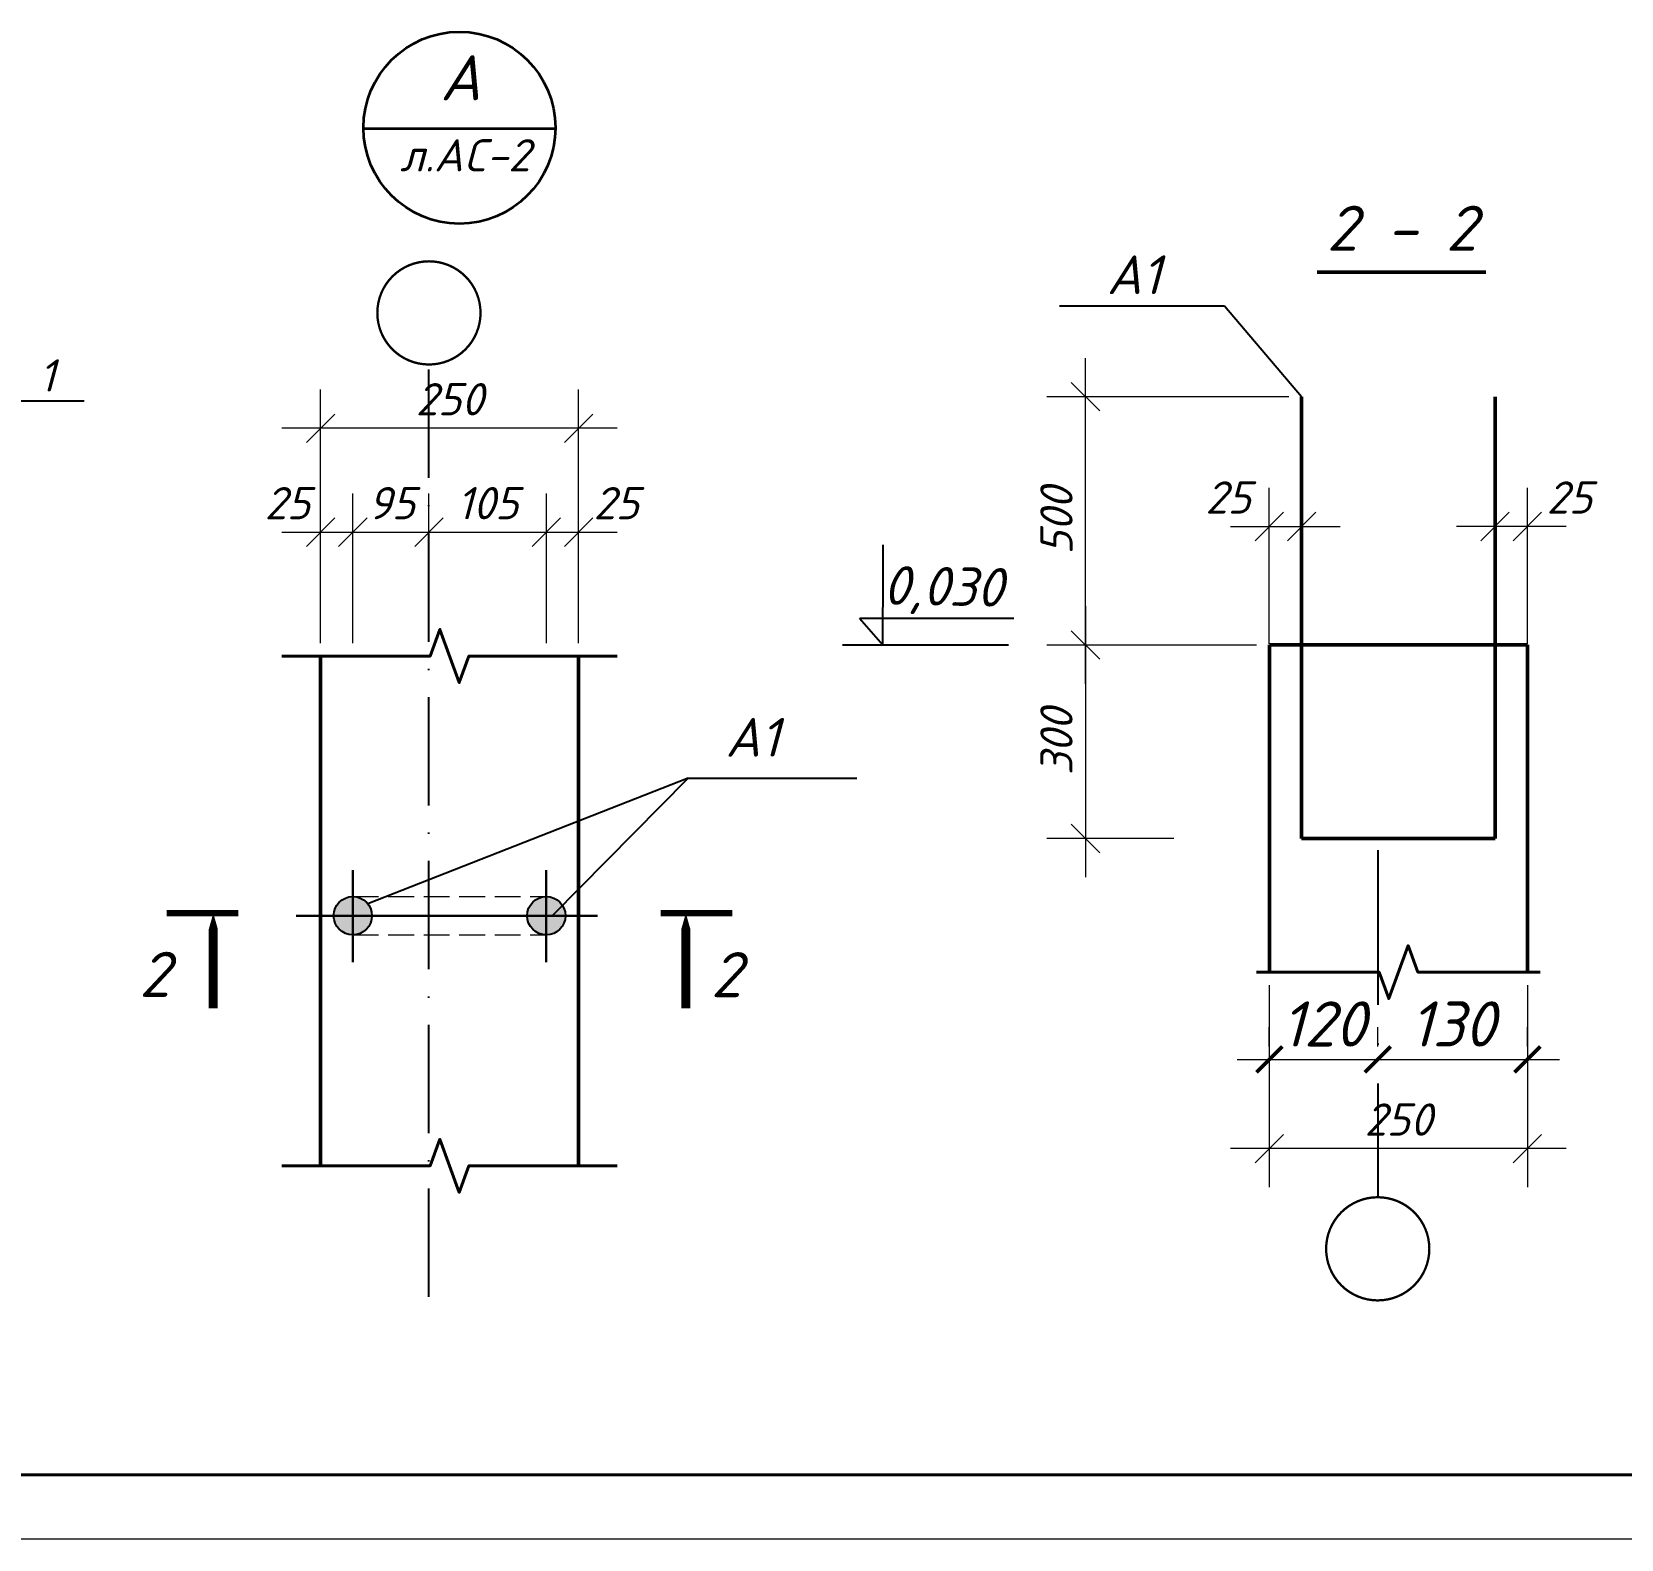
# Model space of a CAD drawing. Extents: x 108150 to 142535, y -18867 to -9422.
# Drawn here: x 141089.3 to 141212.5, y -16092.5 to -15975.6 of the extents above; entities that cross this region are included whole.
import ezdxf
from ezdxf.enums import TextEntityAlignment as Align

# ---------------------------------------------------------------- set-up
doc = ezdxf.new("R2010")
doc.units = 0
doc.header["$MEASUREMENT"] = 0
doc.header["$PDMODE"] = 32
doc.header["$PDSIZE"] = 0.6
doc.linetypes.add('ACAD_ISO10W100', pattern=[18, 12, -3, 0, -3])
doc.linetypes.add('JIS_02_4.0', pattern=[5.5, 4, -1.5])
for name, color, linetype in [('Armatura', 5, 'Continuous'), ('Osi', 5, 'ACAD_ISO10W100'), ('vsp_lin', 2, 'Continuous')]:
    doc.layers.add(name, color=color, linetype=linetype)
for name, color, linetype, lineweight in [('fundament', 5, 'Continuous', 50), ('Liniya', 8, 'Continuous', 30), ('stiki', 255, 'Continuous', 25), ('TABL', 242, 'Continuous', 40), ('vipuski', 7, 'Continuous', 50), ('Выносные', 8, 'Continuous', 15), ('Основные', 4, 'Continuous', 40), ('РАЗМЕРЫ', 8, 'Continuous', 30), ('Существующ', 7, 'Continuous', 15), ('Текст', 2, 'Continuous', 15)]:
    doc.layers.add(name, color=color, linetype=linetype, lineweight=lineweight)
doc.styles.add('GENERATED_STYLE_1', font='arial.ttf')
doc.styles.add('ГОСТ', font='isocpeur.ttf', dxfattribs={"oblique": 15, "height": 2.5})
doc.styles.add('ГОСТ 250', font='isocpeui.ttf', dxfattribs={"height": 250})
doc.styles.add('ГОСТ2.5', font='isocpeur.ttf', dxfattribs={"oblique": 15, "height": 2.5})
doc.styles.add('ГОСТ3.5', font='isocpeur.ttf', dxfattribs={"oblique": 15, "height": 3.5})
doc.dimstyles.new('100$0', dxfattribs={"dimtxt": 300, "dimasz": 200, "dimexe": 200, "dimexo": 200, "dimgap": 100, "dimtad": 1, "dimtxsty": 'Standard', "dimblk": 'OBLIQUE', "dimcen": -200, "dimclrd": 256, "dimclre": 256, "dimclrt": 256, "dimadec": 0, "dimazin": 0, "dimtfac": 1, "dimtmove": 0, "dimatfit": 1, "dimldrblk": 'OPEN90', "dimfxl": 1, "dimlwd": -1, "dimlwe": -1, "dimarcsym": 0})
doc.dimstyles.new('50', dxfattribs={"dimtxt": 3.5, "dimasz": 2, "dimexe": 2.5, "dimexo": 1, "dimgap": 1, "dimtad": 1, "dimdec": 0, "dimlfac": 50, "dimtxsty": 'ГОСТ3.5', "dimblk": 'ARCHTICK', "dimcen": 2.5, "dimdle": 2.5, "dimclrd": 256, "dimclre": 256, "dimclrt": 2, "dimadec": 3, "dimazin": 0, "dimtfac": 1, "dimtdec": 0, "dimtmove": 1, "dimatfit": 3, "dimldrblk": 'DOTSMALL', "dimfxl": 1, "dimlwd": -1, "dimlwe": -1, "dimarcsym": 0})

# ---------------------------------------------------------------- blocks, each defined once
blk = doc.blocks.new('_Oblique')
at = {"color": 0, "linetype": 'ByBlock', "lineweight": -2}
blk.add_line((-0.5, -0.5), (0.5, 0.5), dxfattribs=at)
blk = doc.blocks.new('*D4378')
at = {"layer": 'Defpoints', "color": 0, "lineweight": 0, "transparency": 16777216}
for p in [(141185.18, -16048.5), (141205.18, -16048.5), (141185.18, -16062.18)]:
    blk.add_point(p, dxfattribs=at)
at = {"layer": 'Существующ', "transparency": 16777216}
for p, q in [((141185.18, -16049.5), (141185.18, -16065.18)), ((141205.18, -16049.5), (141205.18, -16065.18)), ((141208.18, -16062.18), (141182.18, -16062.18))]:
    blk.add_line(p, q, dxfattribs=at)
at = {"layer": 'Существующ', "transparency": 16777216, "xscale": 2.2, "yscale": 2.2, "zscale": 2.2, "rotation": 180}
blk.add_blockref('_Oblique', (141185.18, -16062.18), dxfattribs=at)
at = {"layer": 'Существующ', "transparency": 16777216, "xscale": 2.2, "yscale": 2.2, "zscale": 2.2}
blk.add_blockref('_Oblique', (141205.18, -16062.18), dxfattribs=at)
at = {"layer": 'Существующ', "color": 2, "transparency": 16777216, "insert": (141195.18, -16059.93), "char_height": 2.5, "attachment_point": 5, "style": 'ГОСТ'}
blk.add_mtext('250', dxfattribs=at)
blk = doc.blocks.new('*D4379')
at = {"layer": 'Defpoints', "color": 0, "lineweight": 0, "transparency": 16777216}
for p in [(141202.68, -16013.95), (141202.68, -16024.05), (141205.18, -16024.05)]:
    blk.add_point(p, dxfattribs=at)
at = {"layer": 'Существующ', "transparency": 16777216}
for p, q in [((141202.68, -16023.05), (141202.68, -16010.95)), ((141205.18, -16023.05), (141205.18, -16010.95)), ((141208.18, -16013.95), (141199.68, -16013.95))]:
    blk.add_line(p, q, dxfattribs=at)
at = {"layer": 'Существующ', "transparency": 16777216, "xscale": 2.2, "yscale": 2.2, "zscale": 2.2, "rotation": 180}
blk.add_blockref('_Oblique', (141202.68, -16013.95), dxfattribs=at)
at = {"layer": 'Существующ', "transparency": 16777216, "xscale": 2.2, "yscale": 2.2, "zscale": 2.2}
blk.add_blockref('_Oblique', (141205.18, -16013.95), dxfattribs=at)
at = {"layer": 'Существующ', "color": 2, "transparency": 16777216, "insert": (141208.44, -16011.7), "char_height": 2.5, "attachment_point": 5, "style": 'ГОСТ'}
blk.add_mtext('25', dxfattribs=at)
blk = doc.blocks.new('*D4380')
at = {"layer": 'Defpoints', "color": 0, "lineweight": 0, "transparency": 16777216}
for p in [(141187.68, -16013.95), (141185.18, -16024.05), (141187.68, -16024.05)]:
    blk.add_point(p, dxfattribs=at)
at = {"layer": 'Существующ', "transparency": 16777216}
for p, q in [((141185.18, -16023.05), (141185.18, -16010.95)), ((141187.68, -16023.05), (141187.68, -16010.95)), ((141182.18, -16013.95), (141190.68, -16013.95))]:
    blk.add_line(p, q, dxfattribs=at)
at = {"layer": 'Существующ', "transparency": 16777216, "xscale": 2.2, "yscale": 2.2, "zscale": 2.2, "rotation": 180}
blk.add_blockref('_Oblique', (141185.18, -16013.95), dxfattribs=at)
at = {"layer": 'Существующ', "transparency": 16777216, "xscale": 2.2, "yscale": 2.2, "zscale": 2.2}
blk.add_blockref('_Oblique', (141187.68, -16013.95), dxfattribs=at)
at = {"layer": 'Существующ', "color": 2, "transparency": 16777216, "insert": (141181.99, -16011.7), "char_height": 2.5, "width": 5.1378, "attachment_point": 5, "style": 'ГОСТ'}
blk.add_mtext('25', dxfattribs=at)
blk = doc.blocks.new('*D4381')
at = {"layer": 'Defpoints', "color": 0, "lineweight": 0, "transparency": 16777216}
for p in [(141178.78, -16023.14), (141170.93, -16038.14), (141178.78, -16038.14)]:
    blk.add_point(p, dxfattribs=at)
at = {"layer": 'Существующ', "transparency": 16777216}
for p, q in [((141170.93, -16020.14), (141170.93, -16041.14)), ((141177.78, -16023.14), (141167.93, -16023.14)), ((141177.78, -16038.14), (141167.93, -16038.14))]:
    blk.add_line(p, q, dxfattribs=at)
at = {"layer": 'Существующ', "transparency": 16777216, "xscale": 2.2, "yscale": 2.2, "zscale": 2.2}
for p, rotation in [((141170.93, -16023.14), 90), ((141170.93, -16038.14), 270)]:
    blk.add_blockref('_Oblique', p, dxfattribs=dict(at, rotation=rotation))
at = {"layer": 'Существующ', "color": 2, "transparency": 16777216, "insert": (141168.68, -16030.64), "char_height": 2.5, "attachment_point": 5, "rotation": 90, "style": 'ГОСТ'}
blk.add_mtext('300', dxfattribs=at)
blk = doc.blocks.new('*D4447')
at = {"layer": 'Defpoints', "color": 0, "lineweight": 0, "transparency": 16777216}
for p in [(141170.93, -16003.89), (141187.68, -16003.89), (141185.18, -16023.14)]:
    blk.add_point(p, dxfattribs=at)
at = {"layer": 'Существующ', "transparency": 16777216}
for p, q in [((141170.93, -16026.14), (141170.93, -16000.89)), ((141186.68, -16003.89), (141167.93, -16003.89)), ((141184.18, -16023.14), (141167.93, -16023.14))]:
    blk.add_line(p, q, dxfattribs=at)
at = {"layer": 'Существующ', "transparency": 16777216, "xscale": 2.2, "yscale": 2.2, "zscale": 2.2}
for p, rotation in [((141170.93, -16003.89), 90), ((141170.93, -16023.14), 270)]:
    blk.add_blockref('_Oblique', p, dxfattribs=dict(at, rotation=rotation))
at = {"layer": 'Существующ', "color": 2, "transparency": 16777216, "insert": (141168.68, -16013.51), "char_height": 2.5, "attachment_point": 5, "rotation": 90, "style": 'ГОСТ'}
blk.add_mtext('500', dxfattribs=at)
blk = doc.blocks.new('Structural Grid Object_37')
at = {"layer": 'stiki', "color": 7, "linetype": 'Continuous', "const_width": 18}
blk.add_lwpolyline([(-400, 0, 1), (400, 0, 1)], format="xyb", close=True, dxfattribs=at)
at = {"layer": 'stiki', "color": 7, "style": 'GENERATED_STYLE_1'}
blk.add_attdef('mark', text='', height=3, dxfattribs=at).set_placement((0, 0), align=Align.TOP_LEFT)
blk = doc.blocks.new('*D4409')
at = {"layer": 'Defpoints', "color": 0, "lineweight": 0, "transparency": 16777216}
for p in [(141114.14, -16014.39), (141111.64, -16023.99), (141114.14, -16023.99)]:
    blk.add_point(p, dxfattribs=at)
at = {"layer": 'Существующ', "transparency": 16777216}
for p, q in [((141111.64, -16022.99), (141111.64, -16011.39)), ((141114.14, -16022.99), (141114.14, -16011.39)), ((141108.64, -16014.39), (141117.14, -16014.39))]:
    blk.add_line(p, q, dxfattribs=at)
at = {"layer": 'Существующ', "transparency": 16777216, "xscale": 2.2, "yscale": 2.2, "zscale": 2.2, "rotation": 180}
blk.add_blockref('_Oblique', (141111.64, -16014.39), dxfattribs=at)
at = {"layer": 'Существующ', "transparency": 16777216, "xscale": 2.2, "yscale": 2.2, "zscale": 2.2}
blk.add_blockref('_Oblique', (141114.14, -16014.39), dxfattribs=at)
at = {"layer": 'Существующ', "color": 2, "transparency": 16777216, "insert": (141109.07, -16012.14), "char_height": 2.5, "attachment_point": 5, "style": 'ГОСТ'}
blk.add_mtext('25', dxfattribs=at)
blk = doc.blocks.new('*D4410')
at = {"layer": 'Defpoints', "color": 0, "lineweight": 0, "transparency": 16777216}
for p in [(141120.04, -16014.39), (141120.04, -16020.57), (141114.14, -16023.99)]:
    blk.add_point(p, dxfattribs=at)
at = {"layer": 'Существующ', "transparency": 16777216}
for p, q in [((141114.14, -16022.99), (141114.14, -16011.39)), ((141120.04, -16019.57), (141120.04, -16011.39)), ((141111.14, -16014.39), (141123.04, -16014.39))]:
    blk.add_line(p, q, dxfattribs=at)
at = {"layer": 'Существующ', "transparency": 16777216, "xscale": 2.2, "yscale": 2.2, "zscale": 2.2, "rotation": 180}
blk.add_blockref('_Oblique', (141114.14, -16014.39), dxfattribs=at)
at = {"layer": 'Существующ', "transparency": 16777216, "xscale": 2.2, "yscale": 2.2, "zscale": 2.2}
blk.add_blockref('_Oblique', (141120.04, -16014.39), dxfattribs=at)
at = {"layer": 'Существующ', "color": 2, "transparency": 16777216, "insert": (141117.14, -16012.14), "char_height": 2.5, "attachment_point": 5, "style": 'ГОСТ'}
blk.add_mtext('95', dxfattribs=at)
blk = doc.blocks.new('*D4411')
at = {"layer": 'Defpoints', "color": 0, "lineweight": 0, "transparency": 16777216}
for p in [(141129.14, -16014.39), (141120.04, -16020.57), (141129.14, -16023.99)]:
    blk.add_point(p, dxfattribs=at)
at = {"layer": 'Существующ', "transparency": 16777216}
for p, q in [((141120.04, -16019.57), (141120.04, -16011.39)), ((141129.14, -16022.99), (141129.14, -16011.39)), ((141117.04, -16014.39), (141132.14, -16014.39))]:
    blk.add_line(p, q, dxfattribs=at)
at = {"layer": 'Существующ', "transparency": 16777216, "xscale": 2.2, "yscale": 2.2, "zscale": 2.2, "rotation": 180}
blk.add_blockref('_Oblique', (141120.04, -16014.39), dxfattribs=at)
at = {"layer": 'Существующ', "transparency": 16777216, "xscale": 2.2, "yscale": 2.2, "zscale": 2.2}
blk.add_blockref('_Oblique', (141129.14, -16014.39), dxfattribs=at)
at = {"layer": 'Существующ', "color": 2, "transparency": 16777216, "insert": (141124.59, -16012.14), "char_height": 2.5, "attachment_point": 5, "style": 'ГОСТ'}
blk.add_mtext('105', dxfattribs=at)
blk = doc.blocks.new('*D4412')
at = {"layer": 'Defpoints', "color": 0, "lineweight": 0, "transparency": 16777216}
for p in [(141131.64, -16014.39), (141129.14, -16023.99), (141131.64, -16023.99)]:
    blk.add_point(p, dxfattribs=at)
at = {"layer": 'Существующ', "transparency": 16777216}
for p, q in [((141129.14, -16022.99), (141129.14, -16011.39)), ((141131.64, -16022.99), (141131.64, -16011.39)), ((141126.14, -16014.39), (141134.64, -16014.39))]:
    blk.add_line(p, q, dxfattribs=at)
at = {"layer": 'Существующ', "transparency": 16777216, "xscale": 2.2, "yscale": 2.2, "zscale": 2.2, "rotation": 180}
blk.add_blockref('_Oblique', (141129.14, -16014.39), dxfattribs=at)
at = {"layer": 'Существующ', "transparency": 16777216, "xscale": 2.2, "yscale": 2.2, "zscale": 2.2}
blk.add_blockref('_Oblique', (141131.64, -16014.39), dxfattribs=at)
at = {"layer": 'Существующ', "color": 2, "transparency": 16777216, "insert": (141134.56, -16012.14), "char_height": 2.5, "attachment_point": 5, "style": 'ГОСТ'}
blk.add_mtext('25', dxfattribs=at)
blk = doc.blocks.new('*D4413')
at = {"layer": 'Defpoints', "color": 0, "lineweight": 0, "transparency": 16777216}
for p in [(141111.64, -16006.33), (141111.64, -16017.57), (141131.64, -16017.57)]:
    blk.add_point(p, dxfattribs=at)
at = {"layer": 'Существующ', "transparency": 16777216}
for p, q in [((141111.64, -16016.57), (141111.64, -16003.33)), ((141131.64, -16016.57), (141131.64, -16003.33)), ((141134.64, -16006.33), (141108.64, -16006.33))]:
    blk.add_line(p, q, dxfattribs=at)
at = {"layer": 'Существующ', "transparency": 16777216, "xscale": 2.2, "yscale": 2.2, "zscale": 2.2, "rotation": 180}
blk.add_blockref('_Oblique', (141111.64, -16006.33), dxfattribs=at)
at = {"layer": 'Существующ', "transparency": 16777216, "xscale": 2.2, "yscale": 2.2, "zscale": 2.2}
blk.add_blockref('_Oblique', (141131.64, -16006.33), dxfattribs=at)
at = {"layer": 'Существующ', "color": 2, "transparency": 16777216, "insert": (141121.64, -16004.08), "char_height": 2.5, "attachment_point": 5, "style": 'ГОСТ'}
blk.add_mtext('250', dxfattribs=at)
blk = doc.blocks.new('_ArchTick')
at = {"color": 0, "linetype": 'ByBlock', "const_width": 0.15}
blk.add_lwpolyline([(-0.5, -0.5), (0.5, 0.5)], dxfattribs=at)
blk = doc.blocks.new('*D4453')
at = {"layer": 'Defpoints', "color": 0, "lineweight": 0, "transparency": 16777216}
for p in [(141185.18, -16055.27), (141193.58, -16055.27), (141193.58, -16055.27)]:
    blk.add_point(p, dxfattribs=at)
at = {"layer": 'Существующ', "transparency": 16777216}
for p, q in [((141185.18, -16054.27), (141185.18, -16052.77)), ((141193.58, -16054.27), (141193.58, -16052.77)), ((141182.68, -16055.27), (141196.08, -16055.27))]:
    blk.add_line(p, q, dxfattribs=at)
at = {"layer": 'Существующ', "transparency": 16777216, "xscale": 2, "yscale": 2, "zscale": 2, "rotation": 180}
blk.add_blockref('_ArchTick', (141185.18, -16055.27), dxfattribs=at)
at = {"layer": 'Существующ', "transparency": 16777216, "xscale": 2, "yscale": 2, "zscale": 2}
blk.add_blockref('_ArchTick', (141193.58, -16055.27), dxfattribs=at)
at = {"layer": 'Существующ', "color": 2, "transparency": 16777216, "insert": (141189.38, -16052.52), "char_height": 3.5, "attachment_point": 5, "style": 'ГОСТ3.5'}
blk.add_mtext('120', dxfattribs=at)
blk = doc.blocks.new('_DotSmall')
at = {"color": 0, "linetype": 'ByBlock', "lineweight": 15, "const_width": 0.5}
blk.add_lwpolyline([(-0.0625, 0, 1), (0.0625, 0, 1)], format="xyb", close=True, dxfattribs=at)
blk = doc.blocks.new('*D4417')
at = {"layer": 'Defpoints', "color": 0, "lineweight": 0, "transparency": 16777216}
for p in [(141193.58, -16055.27), (141205.18, -16055.27), (141205.18, -16055.27)]:
    blk.add_point(p, dxfattribs=at)
at = {"layer": 'Существующ', "transparency": 16777216}
for p, q in [((141193.58, -16054.27), (141193.58, -16052.77)), ((141205.18, -16054.27), (141205.18, -16052.77)), ((141191.08, -16055.27), (141207.68, -16055.27))]:
    blk.add_line(p, q, dxfattribs=at)
at = {"layer": 'Существующ', "transparency": 16777216, "xscale": 2, "yscale": 2, "zscale": 2, "rotation": 180}
blk.add_blockref('_ArchTick', (141193.58, -16055.27), dxfattribs=at)
at = {"layer": 'Существующ', "transparency": 16777216, "xscale": 2, "yscale": 2, "zscale": 2}
blk.add_blockref('_ArchTick', (141205.18, -16055.27), dxfattribs=at)
at = {"layer": 'Существующ', "color": 2, "transparency": 16777216, "insert": (141199.38, -16052.52), "char_height": 3.5, "attachment_point": 5, "style": 'ГОСТ3.5'}
blk.add_mtext('130', dxfattribs=at)

msp = doc.modelspace()

# ---------------------------------------------------------------- hatches: boundary and pattern name
at = {"layer": 'Armatura'}
for points in [[(141114.1381, -16045.6169, 1), (141114.1381, -16042.6438, 1)], [(141129.1381, -16045.6169, -1), (141129.1381, -16042.6438, -1)]]:
    msp.add_hatch(color=256, dxfattribs=at).paths.add_polyline_path(points)

# ---------------------------------------------------------------- linework, layer by layer
at = {"color": 2}
for p, q in [((141155.238, -16020.2137), (141155.238, -16015.383)), ((141153.4186, -16021.0595), (141155.2215, -16023.1366)), ((141153.4264, -16021.0685), (141160.3786, -16021.0685)), ((141155.218, -16023.1366), (141155.218, -16020.2207)), ((141160.3786, -16021.0685), (141165.3875, -16021.0685))]:
    msp.add_line(p, q, dxfattribs=at)
at = {"ltscale": 0.5}
msp.add_lwpolyline([(141093.2881, -16004.2428), (141093.2881, -16004.2428), (141088.1273, -16004.2428)], dxfattribs=at)
at = {"layer": 'Armatura', "color": 6, "lineweight": 50}
for p, q in [((141187.6836, -16003.8858), (141187.6836, -16038.1366)), ((141202.6836, -16003.8858), (141202.6836, -16038.1366)), ((141187.6836, -16038.1366), (141202.6836, -16038.1366))]:
    msp.add_line(p, q, dxfattribs=at)
at = {"layer": 'Armatura'}
for centre in [(141114.1381, -16044.1304), (141129.1381, -16044.1304)]:
    msp.add_circle(centre, 1.4866, dxfattribs=at)
at = {"layer": 'fundament'}
for p, q in [((141185.1836, -16048.4984), (141185.1836, -16023.1366)), ((141185.1836, -16023.1366), (141205.1836, -16023.1366)), ((141205.1836, -16048.4984), (141205.1836, -16023.1366)), ((141111.6381, -16063.5196), (141111.6381, -16023.9942)), ((141131.6381, -16063.5196), (141131.6381, -16023.9942))]:
    msp.add_line(p, q, dxfattribs=at)
at = {"layer": 'Liniya', "lineweight": 35}
msp.add_line((141114.9615, -15983.0927), (141129.8429, -15983.0927), dxfattribs=at)
at = {"layer": 'Liniya'}
for p, q in [((141114.1381, -16047.7414), (141114.1381, -16040.5885)), ((141129.1381, -16047.7414), (141129.1381, -16040.5885)), ((141133.1088, -16044.1304), (141109.736, -16044.1304))]:
    msp.add_line(p, q, dxfattribs=at)
at = {"layer": 'Liniya', "lineweight": 35}
msp.add_circle((141122.4022, -15983.0342), 7.441, dxfattribs=at)
at = {"layer": 'Osi', "ltscale": 0.7}
msp.add_line((141120.0381, -16073.6848), (141120.0381, -16001.3894), dxfattribs=at)
at = {"layer": 'Osi'}
msp.add_line((141193.5836, -16039.0381), (141193.5836, -16065.9543), dxfattribs=at)
at = {"layer": 'TABL', "linetype": 'Continuous'}
for points in [[(141108.6381, -16023.9942), (141120.1381, -16023.9942), (141120.8881, -16021.9336), (141122.3881, -16026.0548), (141123.1381, -16023.9942), (141134.6381, -16023.9942)], [(141184.1836, -16048.4984), (141193.6836, -16048.4984), (141194.4336, -16050.559), (141195.9336, -16046.4378), (141196.6836, -16048.4984), (141206.1836, -16048.4984)], [(141108.6381, -16063.5196), (141120.1381, -16063.5196), (141120.8881, -16061.459), (141122.3881, -16065.5802), (141123.1381, -16063.5196), (141134.6381, -16063.5196)]]:
    msp.add_lwpolyline(points, dxfattribs=at)
at = {"layer": 'vipuski', "linetype": 'JIS_02_4.0', "lineweight": 15, "ltscale": 0.5}
for points in [[(141114.1381, -16042.6438), (141129.1381, -16042.6438)], [(141114.1381, -16045.6169), (141129.1381, -16045.6169)]]:
    msp.add_lwpolyline(points, dxfattribs=at)
at = {"layer": 'vsp_lin'}
for p, q in [((141181.7019, -15996.8748), (141168.9161, -15996.8748)), ((141187.6836, -16003.8858), (141181.7019, -15996.8748)), ((141140.1245, -16033.4755), (141115.2948, -16043.1965)), ((141129.6381, -16044.0958), (141140.1245, -16033.4755))]:
    msp.add_line(p, q, dxfattribs=at)
msp.add_lwpolyline([(141140.1245, -16033.4755), (141153.2102, -16033.4755)], dxfattribs=at)
at = {"layer": 'Выносные'}
msp.add_line((141404.273, -16092.4701), (140914.273, -16092.4701), dxfattribs=at)
msp.add_line((141404.273, -16092.4701), (140914.273, -16092.4701), dxfattribs=at)
at = {"layer": 'Основные'}
msp.add_line((141399.273, -16087.4701), (140934.273, -16087.4701), dxfattribs=at)
msp.add_line((141399.273, -16087.4701), (140934.273, -16087.4701), dxfattribs=at)
at = {"layer": 'РАЗМЕРЫ', "color": 2, "lineweight": 25, "ltscale": 0.5}
msp.add_line((141152.0861, -16023.1366), (141164.9509, -16023.1366), dxfattribs=at)
at = {"layer": 'Текст'}
for points, const_width in [([(141188.8698, -15994.2277), (141201.9845, -15994.2277)], 0.3), ([(141099.7179, -16043.9311), (141105.2729, -16043.9311)], 0.5), ([(141143.5584, -16043.9311), (141138.0033, -16043.9311)], 0.5)]:
    msp.add_lwpolyline(points, dxfattribs=dict(at, const_width=const_width))
for points in [[(141103.3237, -16043.9311, 0, 2, 0), (141103.3237, -16047.4502, 0.7, 0.7, 0), (141103.3237, -16051.3062, 0.7, 0.7, 0)], [(141139.9526, -16043.9311, 0, 2, 0), (141139.9526, -16047.4502, 0.7, 0.7, 0), (141139.9526, -16051.3062, 0.7, 0.7, 0)]]:
    msp.add_lwpolyline(points, format="xyseb", dxfattribs=at)

# ---------------------------------------------------------------- block references
at = {"layer": 'Osi', "ltscale": 0.01, "xscale": 0.01000000000021828, "yscale": 0.01000000000021828, "zscale": 0.01000000000021828, "rotation": 270}
msp.add_blockref('Structural Grid Object_37', (141120.0381, -15997.3894), dxfattribs=at)
at = {"layer": 'Osi', "ltscale": 0.01, "xscale": 0.01000000000021828, "yscale": 0.01000000000021828, "zscale": 0.01000000000021828}
msp.add_blockref('Structural Grid Object_37', (141193.5836, -16069.9543), dxfattribs=at)

# ---------------------------------------------------------------- texts
at = {"color": 0, "style": 'ГОСТ 250'}
for p in [(141172.5812, -15995.9293), (141143.0228, -16031.796)]:
    msp.add_text('A1', height=3, dxfattribs=at).set_placement(p)
at = {"layer": 'Текст', "style": 'ГОСТ3.5', "oblique": 15}
for s, p in [('A', (141122.4806, -15980.9052)), ('2 - 2', (141195.4401, -15992.5746))]:
    msp.add_text(s, height=3.5, dxfattribs=at).set_placement(p, align=Align.CENTER)
for s, height, p in [('л.AC-2', 2.5, (141117.7937, -15986.4186)), ('2', 3.5, (141097.5734, -16050.4223)), ('2', 3.5, (141141.8827, -16050.4455))]:
    msp.add_text(s, height=height, dxfattribs=at).set_placement(p)
msp.add_text('1', height=2.5, dxfattribs=at).set_placement((141090.443, -16002.2428), align=Align.MIDDLE)
at = {"layer": 'Текст', "style": 'ГОСТ2.5', "oblique": 15}
msp.add_text('0,030', height=3, rotation=358.906136, dxfattribs=at).set_placement((141155.2184, -16019.9988))

# ---------------------------------------------------------------- dimensions: what is measured, and where the dimension line sits
at = {"layer": 'Существующ'}
for base, p1, p2, text, picture, middle in [((141170.9258, -16003.8858), (141185.1836, -16023.1366), (141187.6836, -16003.8858), '500', '*D4447', (141168.6758, -16013.5112)), ((141170.9258, -16038.1366), (141178.7772, -16023.1366), (141178.7772, -16038.1366), '300', '*D4381', (141168.6758, -16030.6366))]:
    dim = msp.add_linear_dim(base=base, p1=p1, p2=p2, angle=90, text=text, dimstyle='100$0', override={"dimtxt": 3.5, "dimasz": 2.2, "dimexe": 3, "dimexo": 1, "dimgap": 1, "dimdec": 0, "dimlfac": 50, "dimtxsty": 'ГОСТ', "dimcen": 2.5, "dimdle": 3, "dimclrt": 2, "dimtdec": 0, "dimtmove": 1, "dimatfit": 3}, dxfattribs=at)
    dim.commit()
    dim.dimension.update_dxf_attribs({"geometry": picture, "text_midpoint": middle})
for base, p1, p2, picture, middle in [((141111.6381, -16006.3296), (141131.6381, -16017.5695), (141111.6381, -16017.5695), '*D4413', (141121.6381, -16004.0796)), ((141185.1836, -16062.1822), (141205.1836, -16048.4984), (141185.1836, -16048.4984), '*D4378', (141195.1836, -16059.9322))]:
    dim = msp.add_linear_dim(base=base, p1=p1, p2=p2, text='250', dimstyle='100$0', override={"dimtxt": 3.5, "dimasz": 2.2, "dimexe": 3, "dimexo": 1, "dimgap": 1, "dimdec": 0, "dimlfac": 50, "dimtxsty": 'ГОСТ', "dimcen": 2.5, "dimdle": 3, "dimclrt": 2, "dimtdec": 0, "dimtmove": 1, "dimatfit": 3}, dxfattribs=at)
    dim.commit()
    dim.dimension.update_dxf_attribs({"geometry": picture, "text_midpoint": middle})
dim = msp.add_linear_dim(base=(141187.6836, -16013.9485), p1=(141185.1836, -16024.0516), p2=(141187.6836, -16024.0516), angle=180, text='25', dimstyle='100$0', override={"dimtxt": 3.5, "dimasz": 2.2, "dimexe": 3, "dimexo": 1, "dimgap": 1, "dimdec": 0, "dimlfac": 50, "dimtxsty": 'ГОСТ', "dimcen": 2.5, "dimdle": 3, "dimclrt": 2, "dimtdec": 0, "dimtmove": 1, "dimatfit": 3}, dxfattribs=at)
dim.commit()
dim.dimension.update_dxf_attribs({"geometry": '*D4380', "text_midpoint": (141181.9914, -16013.9485), "dimtype": 160})
for base, p1, p2, text, picture, middle in [((141202.6836, -16013.9485), (141205.1836, -16024.0516), (141202.6836, -16024.0516), '25', '*D4379', (141208.4389, -16013.9485)), ((141114.1381, -16014.3947), (141111.6381, -16023.9942), (141114.1381, -16023.9942), '25', '*D4409', (141109.07, -16014.3947)), ((141120.0381, -16014.3947), (141114.1381, -16023.9942), (141120.0381, -16020.5688), '95', '*D4410', (141117.1381, -16014.3947)), ((141129.1381, -16014.3947), (141120.0381, -16020.5688), (141129.1381, -16023.9942), '105', '*D4411', (141124.5881, -16014.3947)), ((141131.6381, -16014.3947), (141129.1381, -16023.9942), (141131.6381, -16023.9942), '25', '*D4412', (141134.5624, -16014.3947))]:
    dim = msp.add_linear_dim(base=base, p1=p1, p2=p2, text=text, dimstyle='100$0', override={"dimtxt": 3.5, "dimasz": 2.2, "dimexe": 3, "dimexo": 1, "dimgap": 1, "dimdec": 0, "dimlfac": 50, "dimtxsty": 'ГОСТ', "dimcen": 2.5, "dimdle": 3, "dimclrt": 2, "dimtdec": 0, "dimtmove": 1, "dimatfit": 3}, dxfattribs=at)
    dim.commit()
    dim.dimension.update_dxf_attribs({"geometry": picture, "text_midpoint": middle, "dimtype": 160})
dim = msp.add_linear_dim(base=(141193.5836, -16055.2743), p1=(141185.1836, -16055.2743), p2=(141193.5836, -16055.2743), text='120', dimstyle='50', dxfattribs=at)
dim.commit()
dim.dimension.update_dxf_attribs({"geometry": '*D4453', "text_midpoint": (141189.3836, -16055.2743), "dimtype": 160})
dim = msp.add_linear_dim(base=(141205.1836, -16055.2743), p1=(141193.5836, -16055.2743), p2=(141205.1836, -16055.2743), text='130', dimstyle='50', dxfattribs=at)
dim.commit()
dim.dimension.update_dxf_attribs({"geometry": '*D4417', "text_midpoint": (141199.3836, -16052.5243)})

doc.saveas('drawing.dxf')
